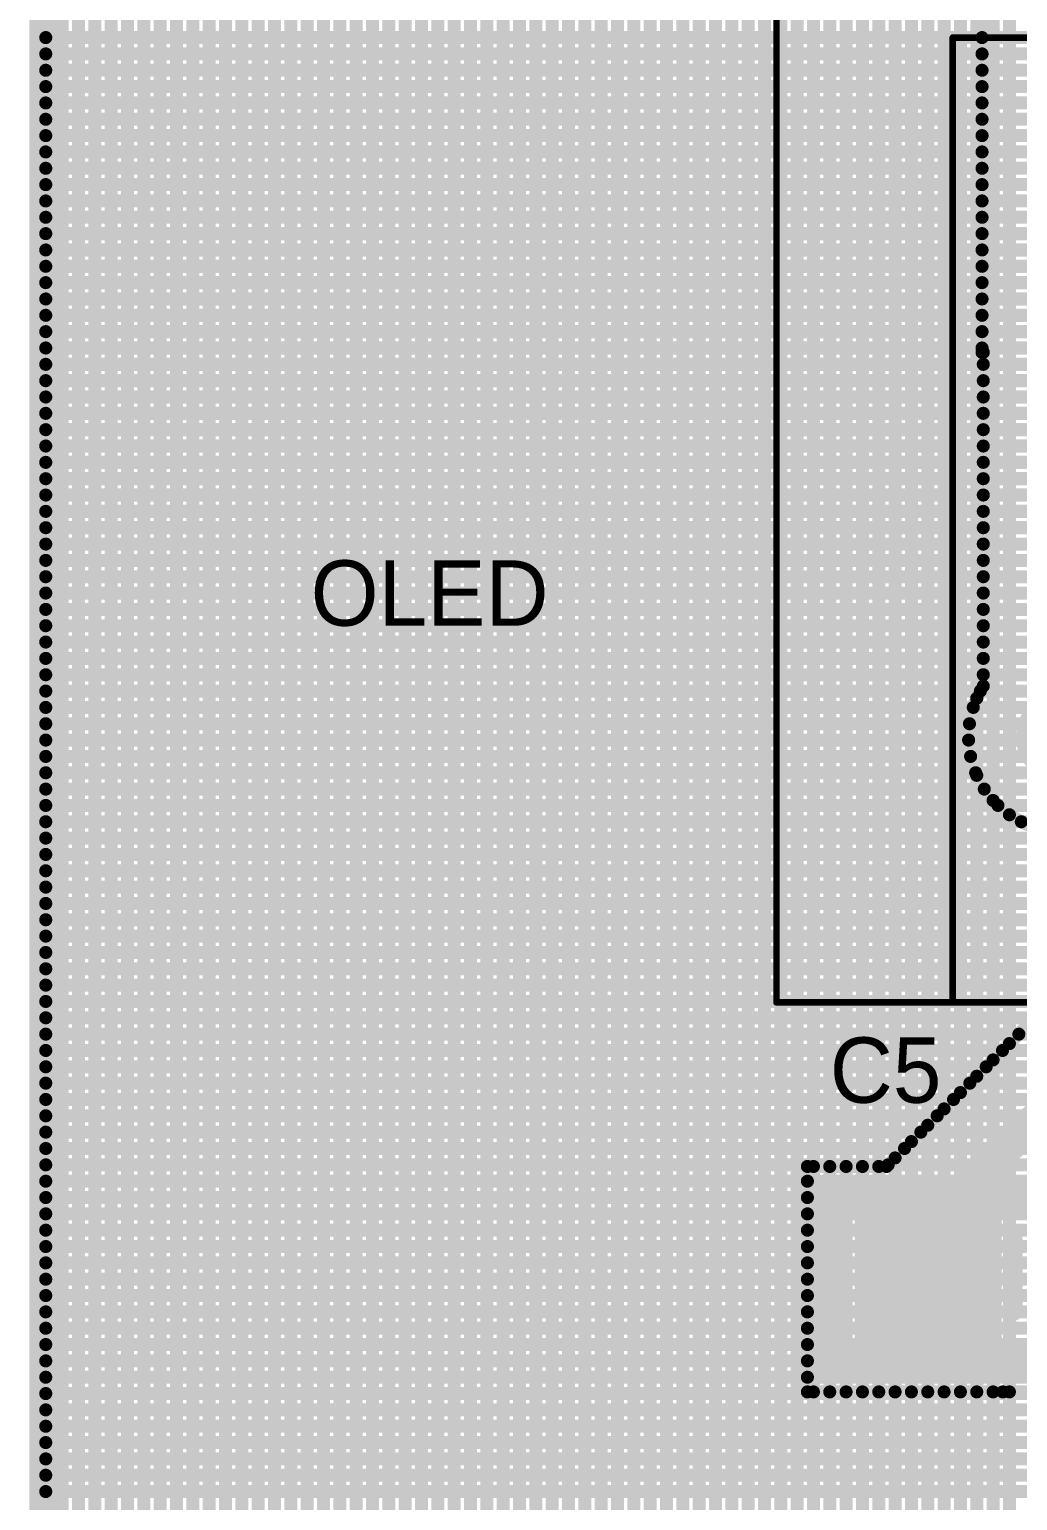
# Model space of a CAD drawing. Header units: millimetres. Extents: x 1.42 to 3.4, y 1.21 to 3.22.
# Drawn here: x 1.415 to 1.7175, y 2.3422 to 2.7925 of the extents above; entities that cross this region are included whole.
import ezdxf

# ---------------------------------------------------------------- set-up
doc = ezdxf.new("R2010")
doc.units = ezdxf.units.MM
doc.header["$MEASUREMENT"] = 0
for name, color, linetype in [('BottomLayer', 5, 'Continuous'), ('BottomSolder', 6, 'Continuous'), ('TopLayer', 1, 'Continuous'), ('TopOverlay', 2, 'Continuous'), ('TopPaste', 8, 'Continuous'), ('TopSolder', 216, 'Continuous')]:
    doc.layers.add(name, color=color, linetype=linetype)

# ---------------------------------------------------------------- blocks, each defined once
blk = doc.blocks.new('12864_12')
at = {"layer": 'TopOverlay', "const_width": 0.002}
for points in [[(-0.4874, -0.25528), (-0.4874, 0.41008)], [(-0.43346, -0.25528), (-0.43346, 0.04)], [(-0.43346, 0.04), (-0.4, 0.04)], [(-0.4874, -0.25528), (0.48661, -0.25528)]]:
    blk.add_lwpolyline(points, dxfattribs=at)
at = {"layer": 'TopOverlay', "const_width": 0.001}
for points in [[(-0.43396, 0.04, 1), (-0.43296, 0.04, 1)], [(-0.43396, 0.04, 1), (-0.43296, 0.04, 1)], [(-0.4879, -0.25528, 1), (-0.4869, -0.25528, 1)], [(-0.4879, -0.25528, 1), (-0.4869, -0.25528, 1)], [(-0.43396, -0.25528, 1), (-0.43296, -0.25528, 1)]]:
    blk.add_lwpolyline(points, format="xyb", close=True, dxfattribs=at)
blk = doc.blocks.new('C0603_16')
at = {"layer": 'TopLayer'}
for points in [[(-0.00992, -0.0175), (-0.00992, 0.0175), (-0.04992, -0.0175), (-0.04992, 0.0175)], [(0.04992, -0.0175), (0.04992, 0.0175), (0.00992, -0.0175), (0.00992, 0.0175)]]:
    blk.add_solid(points, dxfattribs=at)
at = {"layer": 'TopOverlay'}
for points, const_width in [([(0.06, 0.02559), (-0.06, 0.02559)], 0.00787), ([(-0.06, 0.02559), (-0.06, -0.02559)], 0.00787), ([(0.06, 0.02559), (0.06, -0.02559)], 0.00787), ([(-0.00394, 0.00984), (-0.00394, -0.01181)], 0.00591), ([(0.00394, 0.00984), (0.00394, -0.01181)], 0.00591), ([(0.06, -0.02559), (-0.06, -0.02559)], 0.00787)]:
    blk.add_lwpolyline(points, dxfattribs=dict(at, const_width=const_width))
for points, const_width in [([(-0.06197, 0.02559, 1), (-0.05803, 0.02559, 1)], 0.00394), ([(-0.06197, 0.02559, 1), (-0.05803, 0.02559, 1)], 0.00394), ([(0.05803, 0.02559, 1), (0.06197, 0.02559, 1)], 0.00394), ([(0.05803, 0.02559, 1), (0.06197, 0.02559, 1)], 0.00394), ([(-0.00541, 0.00984, 1), (-0.00246, 0.00984, 1)], 0.00295), ([(0.00246, 0.00984, 1), (0.00541, 0.00984, 1)], 0.00295), ([(-0.00541, -0.01181, 1), (-0.00246, -0.01181, 1)], 0.00295), ([(0.00246, -0.01181, 1), (0.00541, -0.01181, 1)], 0.00295), ([(-0.06197, -0.02559, 1), (-0.05803, -0.02559, 1)], 0.00394), ([(-0.06197, -0.02559, 1), (-0.05803, -0.02559, 1)], 0.00394), ([(0.05803, -0.02559, 1), (0.06197, -0.02559, 1)], 0.00394), ([(0.05803, -0.02559, 1), (0.06197, -0.02559, 1)], 0.00394)]:
    blk.add_lwpolyline(points, format="xyb", close=True, dxfattribs=dict(at, const_width=const_width))
at = {"layer": 'TopPaste'}
for points in [[(-0.00992, -0.0175), (-0.00992, 0.0175), (-0.04992, -0.0175), (-0.04992, 0.0175)], [(0.04992, -0.0175), (0.04992, 0.0175), (0.00992, -0.0175), (0.00992, 0.0175)]]:
    blk.add_solid(points, dxfattribs=at)
at = {"layer": 'TopSolder'}
for points in [[(-0.00742, -0.02), (-0.00742, 0.02), (-0.05242, -0.02), (-0.05242, 0.02)], [(0.05242, -0.02), (0.05242, 0.02), (0.00742, -0.02), (0.00742, 0.02)]]:
    blk.add_solid(points, dxfattribs=at)

msp = doc.modelspace()

# ---------------------------------------------------------------- linework, layer by layer
at = {"layer": 'BottomLayer', "const_width": 0.004}
for points in [[(1.42, 1.24039), (1.42, 3.21)], [(1.42, 1.24039), (1.42, 3.21)], [(1.425, 1.24039), (1.425, 3.21)], [(1.43, 1.24039), (1.43, 3.21)], [(1.435, 1.24039), (1.435, 3.21)], [(1.44, 1.24039), (1.44, 3.21)], [(1.445, 1.24039), (1.445, 3.21)], [(1.45, 1.24039), (1.45, 3.21)], [(1.455, 1.24039), (1.455, 3.21)], [(1.46, 1.24039), (1.46, 3.21)], [(1.465, 1.24039), (1.465, 3.21)], [(1.47, 1.24039), (1.47, 3.21)], [(1.475, 1.24039), (1.475, 3.21)], [(1.48, 1.24039), (1.48, 3.21)], [(1.485, 1.24039), (1.485, 3.21)], [(1.49, 1.24039), (1.49, 3.21)], [(1.495, 1.24039), (1.495, 3.21)], [(1.5, 1.24039), (1.5, 3.21)], [(1.505, 1.24039), (1.505, 3.21)], [(1.51, 1.24039), (1.51, 3.21)], [(1.515, 1.24039), (1.515, 3.21)], [(1.52, 1.24039), (1.52, 3.21)], [(1.525, 1.24039), (1.525, 3.21)], [(1.53, 1.24039), (1.53, 3.21)], [(1.535, 1.24039), (1.535, 3.21)], [(1.54, 1.24039), (1.54, 3.21)], [(1.545, 1.24039), (1.545, 3.21)], [(1.55, 1.24039), (1.55, 3.21)], [(1.555, 1.24039), (1.555, 3.21)], [(1.56, 1.24039), (1.56, 3.21)], [(1.565, 1.24039), (1.565, 3.21)], [(1.57, 1.24039), (1.57, 3.21)], [(1.575, 1.24039), (1.575, 3.21)], [(1.58, 1.24039), (1.58, 3.21)], [(1.585, 1.24039), (1.585, 3.21)], [(1.59, 1.24039), (1.59, 3.21)], [(1.595, 1.24039), (1.595, 3.21)], [(1.6, 1.24039), (1.6, 3.21)], [(1.605, 1.24039), (1.605, 3.21)], [(1.61, 1.24039), (1.61, 3.21)], [(1.615, 1.24039), (1.615, 3.21)], [(1.62, 1.24039), (1.62, 3.21)], [(1.625, 1.24039), (1.625, 3.21)], [(1.63, 1.24039), (1.63, 3.21)], [(1.635, 1.24039), (1.635, 3.21)], [(1.64, 1.24039), (1.64, 3.21)], [(1.645, 1.24039), (1.645, 3.21)], [(1.65, 1.24039), (1.65, 3.21)], [(1.655, 1.24039), (1.655, 3.21)], [(1.66, 1.24039), (1.66, 3.21)], [(1.665, 1.24039), (1.665, 3.21)], [(1.67, 1.24039), (1.67, 3.21)], [(1.675, 1.24039), (1.675, 3.21)], [(1.68, 1.24039), (1.68, 3.21)], [(1.685, 1.24039), (1.685, 3.21)], [(1.69, 1.24039), (1.69, 3.21)], [(1.695, 1.24039), (1.695, 3.21)], [(1.7, 1.24039), (1.7, 3.21)], [(1.705, 1.24039), (1.705, 3.21)], [(1.71, 1.24039), (1.71, 3.21)], [(1.715, 1.24039), (1.715, 3.21)], [(1.42, 2.79), (3.384, 2.79)], [(1.42, 2.785), (3.384, 2.785)], [(1.42, 2.78), (3.384, 2.78)], [(1.42, 2.775), (3.384, 2.775)], [(1.42, 2.77), (3.384, 2.77)], [(1.42, 2.765), (3.384, 2.765)], [(1.42, 2.76), (3.384, 2.76)], [(1.42, 2.755), (3.384, 2.755)], [(1.42, 2.75), (3.384, 2.75)], [(1.42, 2.745), (3.384, 2.745)], [(1.42, 2.74), (3.384, 2.74)], [(1.42, 2.735), (3.384, 2.735)], [(1.42, 2.73), (3.384, 2.73)], [(1.42, 2.725), (3.384, 2.725)], [(1.42, 2.72), (3.384, 2.72)], [(1.42, 2.715), (3.384, 2.715)], [(1.42, 2.71), (3.384, 2.71)], [(1.42, 2.705), (3.384, 2.705)], [(1.42, 2.7), (3.384, 2.7)], [(1.42, 2.695), (3.384, 2.695)], [(1.42, 2.69), (3.384, 2.69)], [(1.42, 2.685), (3.384, 2.685)], [(1.42, 2.68), (3.384, 2.68)], [(1.42, 2.675), (3.384, 2.675)], [(1.42, 2.67), (3.384, 2.67)], [(1.42, 2.665), (2.1038, 2.665)], [(1.42, 2.66), (2.0975, 2.66)], [(1.42, 2.655), (2.09368, 2.655)], [(1.42, 2.65), (2.09128, 2.65)], [(1.42, 2.645), (2.08993, 2.645)], [(1.42, 2.64), (2.0895, 2.64)], [(1.42, 2.635), (2.08993, 2.635)], [(1.42, 2.63), (2.09128, 2.63)], [(1.42, 2.625), (2.09368, 2.625)], [(1.42, 2.62), (2.0975, 2.62)], [(1.42, 2.615), (2.1038, 2.615)], [(1.42, 2.61), (2.86939, 2.61)], [(1.42, 2.605), (2.87439, 2.605)], [(1.42, 2.6), (2.87939, 2.6)], [(1.42, 2.595), (2.88439, 2.595)], [(1.42, 2.59), (2.88939, 2.59)], [(1.42, 2.585), (2.89439, 2.585)], [(1.42, 2.58), (2.89939, 2.58)], [(1.42, 2.575), (2.90439, 2.575)], [(1.42, 2.57), (2.90939, 2.57)], [(1.42, 2.565), (2.91439, 2.565)], [(1.42, 2.56), (2.91939, 2.56)], [(1.42, 2.555), (2.21069, 2.555)], [(1.42, 2.55), (1.88592, 2.55)], [(1.42, 2.545), (1.87761, 2.545)], [(1.42, 2.54), (1.87301, 2.54)], [(1.42, 2.535), (1.8701, 2.535)], [(1.42, 2.53), (1.86836, 2.53)], [(1.42, 2.525), (1.86757, 2.525)], [(1.42, 2.52), (1.86766, 2.52)], [(1.42, 2.515), (1.86863, 2.515)], [(1.42, 2.51), (1.87058, 2.51)], [(1.42, 2.505), (1.872, 2.505)], [(1.42, 2.5), (1.87213, 2.5)], [(1.42, 2.495), (1.87318, 2.495)], [(1.42, 2.49), (1.87543, 2.49)], [(1.42, 2.485), (1.87935, 2.485)], [(1.42, 2.48), (1.88435, 2.48)], [(1.42, 2.475), (1.88935, 2.475)], [(1.42, 2.47), (1.89435, 2.47)], [(1.42, 2.465), (1.89935, 2.465)], [(1.42, 2.46), (1.90435, 2.46)], [(1.42, 2.455), (1.90935, 2.455)], [(1.42, 2.45), (1.91435, 2.45)], [(1.42, 2.445), (1.91935, 2.445)], [(1.42, 2.44), (1.92435, 2.44)], [(1.42, 2.435), (1.92935, 2.435)], [(1.42, 2.43), (1.93435, 2.43)], [(1.42, 2.425), (1.93935, 2.425)], [(1.42, 2.42), (1.94435, 2.42)], [(1.42, 2.415), (1.94935, 2.415)], [(1.42, 2.41), (1.95435, 2.41)], [(1.42, 2.405), (1.95935, 2.405)], [(1.42, 2.4), (1.96435, 2.4)], [(1.42, 2.395), (1.96935, 2.395)], [(1.42, 2.39), (1.97435, 2.39)], [(1.42, 2.385), (1.97935, 2.385)], [(1.42, 2.38), (1.98435, 2.38)], [(1.42, 2.375), (1.98935, 2.375)], [(1.42, 2.37), (1.99435, 2.37)], [(1.42, 2.365), (1.99935, 2.365)], [(1.42, 2.36), (2.00435, 2.36)], [(1.42, 2.355), (2.00935, 2.355)], [(1.42, 2.35), (2.01435, 2.35)], [(1.42, 2.345), (2.01935, 2.345)]]:
    msp.add_lwpolyline(points, dxfattribs=at)
at = {"layer": 'BottomLayer', "const_width": 0.002}
for points in [[(1.419, 2.79, 1), (1.421, 2.79, 1)], [(1.419, 2.785, 1), (1.421, 2.785, 1)], [(1.419, 2.78, 1), (1.421, 2.78, 1)], [(1.419, 2.775, 1), (1.421, 2.775, 1)], [(1.419, 2.77, 1), (1.421, 2.77, 1)], [(1.419, 2.765, 1), (1.421, 2.765, 1)], [(1.419, 2.76, 1), (1.421, 2.76, 1)], [(1.419, 2.755, 1), (1.421, 2.755, 1)], [(1.419, 2.75, 1), (1.421, 2.75, 1)], [(1.419, 2.745, 1), (1.421, 2.745, 1)], [(1.419, 2.74, 1), (1.421, 2.74, 1)], [(1.419, 2.735, 1), (1.421, 2.735, 1)], [(1.419, 2.73, 1), (1.421, 2.73, 1)], [(1.419, 2.725, 1), (1.421, 2.725, 1)], [(1.419, 2.72, 1), (1.421, 2.72, 1)], [(1.419, 2.715, 1), (1.421, 2.715, 1)], [(1.419, 2.71, 1), (1.421, 2.71, 1)], [(1.419, 2.705, 1), (1.421, 2.705, 1)], [(1.419, 2.7, 1), (1.421, 2.7, 1)], [(1.419, 2.695, 1), (1.421, 2.695, 1)], [(1.419, 2.69, 1), (1.421, 2.69, 1)], [(1.419, 2.685, 1), (1.421, 2.685, 1)], [(1.419, 2.68, 1), (1.421, 2.68, 1)], [(1.419, 2.675, 1), (1.421, 2.675, 1)], [(1.419, 2.67, 1), (1.421, 2.67, 1)], [(1.419, 2.665, 1), (1.421, 2.665, 1)], [(1.419, 2.66, 1), (1.421, 2.66, 1)], [(1.419, 2.655, 1), (1.421, 2.655, 1)], [(1.419, 2.65, 1), (1.421, 2.65, 1)], [(1.419, 2.645, 1), (1.421, 2.645, 1)], [(1.419, 2.64, 1), (1.421, 2.64, 1)], [(1.419, 2.635, 1), (1.421, 2.635, 1)], [(1.419, 2.63, 1), (1.421, 2.63, 1)], [(1.419, 2.625, 1), (1.421, 2.625, 1)], [(1.419, 2.62, 1), (1.421, 2.62, 1)], [(1.419, 2.615, 1), (1.421, 2.615, 1)], [(1.419, 2.61, 1), (1.421, 2.61, 1)], [(1.419, 2.605, 1), (1.421, 2.605, 1)], [(1.419, 2.6, 1), (1.421, 2.6, 1)], [(1.419, 2.595, 1), (1.421, 2.595, 1)], [(1.419, 2.59, 1), (1.421, 2.59, 1)], [(1.419, 2.585, 1), (1.421, 2.585, 1)], [(1.419, 2.58, 1), (1.421, 2.58, 1)], [(1.419, 2.575, 1), (1.421, 2.575, 1)], [(1.419, 2.57, 1), (1.421, 2.57, 1)], [(1.419, 2.565, 1), (1.421, 2.565, 1)], [(1.419, 2.56, 1), (1.421, 2.56, 1)], [(1.419, 2.555, 1), (1.421, 2.555, 1)], [(1.419, 2.55, 1), (1.421, 2.55, 1)], [(1.419, 2.545, 1), (1.421, 2.545, 1)], [(1.419, 2.54, 1), (1.421, 2.54, 1)], [(1.419, 2.535, 1), (1.421, 2.535, 1)], [(1.419, 2.53, 1), (1.421, 2.53, 1)], [(1.419, 2.525, 1), (1.421, 2.525, 1)], [(1.419, 2.52, 1), (1.421, 2.52, 1)], [(1.419, 2.515, 1), (1.421, 2.515, 1)], [(1.419, 2.51, 1), (1.421, 2.51, 1)], [(1.419, 2.505, 1), (1.421, 2.505, 1)], [(1.419, 2.5, 1), (1.421, 2.5, 1)], [(1.419, 2.495, 1), (1.421, 2.495, 1)], [(1.419, 2.49, 1), (1.421, 2.49, 1)], [(1.419, 2.485, 1), (1.421, 2.485, 1)], [(1.419, 2.48, 1), (1.421, 2.48, 1)], [(1.419, 2.475, 1), (1.421, 2.475, 1)], [(1.419, 2.47, 1), (1.421, 2.47, 1)], [(1.419, 2.465, 1), (1.421, 2.465, 1)], [(1.419, 2.46, 1), (1.421, 2.46, 1)], [(1.419, 2.455, 1), (1.421, 2.455, 1)], [(1.419, 2.45, 1), (1.421, 2.45, 1)], [(1.419, 2.445, 1), (1.421, 2.445, 1)], [(1.419, 2.44, 1), (1.421, 2.44, 1)], [(1.419, 2.435, 1), (1.421, 2.435, 1)], [(1.419, 2.43, 1), (1.421, 2.43, 1)], [(1.419, 2.425, 1), (1.421, 2.425, 1)], [(1.419, 2.42, 1), (1.421, 2.42, 1)], [(1.419, 2.415, 1), (1.421, 2.415, 1)], [(1.419, 2.41, 1), (1.421, 2.41, 1)], [(1.419, 2.405, 1), (1.421, 2.405, 1)], [(1.419, 2.4, 1), (1.421, 2.4, 1)], [(1.419, 2.395, 1), (1.421, 2.395, 1)], [(1.419, 2.39, 1), (1.421, 2.39, 1)], [(1.419, 2.385, 1), (1.421, 2.385, 1)], [(1.419, 2.38, 1), (1.421, 2.38, 1)], [(1.419, 2.375, 1), (1.421, 2.375, 1)], [(1.419, 2.37, 1), (1.421, 2.37, 1)], [(1.419, 2.365, 1), (1.421, 2.365, 1)], [(1.419, 2.36, 1), (1.421, 2.36, 1)], [(1.419, 2.355, 1), (1.421, 2.355, 1)], [(1.419, 2.35, 1), (1.421, 2.35, 1)], [(1.419, 2.345, 1), (1.421, 2.345, 1)]]:
    msp.add_lwpolyline(points, format="xyb", close=True, dxfattribs=at)
at = {"layer": 'BottomSolder', "const_width": 0.01}
msp.add_lwpolyline([(1.42, 1.24039), (1.42, 3.2089)], dxfattribs=at)
at = {"layer": 'BottomSolder', "const_width": 0.0145}
msp.add_lwpolyline([(1.72425, 2.576, 1), (1.73875, 2.576, 1)], format="xyb", close=True, dxfattribs=at)
at = {"layer": 'TopLayer'}
for points, const_width in [([(1.42, 1.84375), (1.42, 3.2089)], 0.004), ([(1.42, 1.84375), (1.42, 3.2089)], 0.004), ([(1.425, 1.84875), (1.425, 3.2089)], 0.004), ([(1.43, 1.85375), (1.43, 3.2089)], 0.004), ([(1.435, 1.85875), (1.435, 3.2089)], 0.004), ([(1.44, 1.86375), (1.44, 3.2089)], 0.004), ([(1.445, 1.86875), (1.445, 3.2089)], 0.004), ([(1.45, 1.87375), (1.45, 3.2089)], 0.004), ([(1.455, 1.87875), (1.455, 3.2089)], 0.004), ([(1.46, 1.88375), (1.46, 3.2089)], 0.004), ([(1.465, 1.88875), (1.465, 3.2089)], 0.004), ([(1.47, 1.89375), (1.47, 3.2089)], 0.004), ([(1.475, 1.89875), (1.475, 3.2089)], 0.004), ([(1.48, 1.90375), (1.48, 3.2089)], 0.004), ([(1.485, 1.90875), (1.485, 3.2089)], 0.004), ([(1.49, 1.91375), (1.49, 3.2089)], 0.004), ([(1.495, 1.91875), (1.495, 3.2089)], 0.004), ([(1.5, 1.91774), (1.5, 3.2089)], 0.004), ([(1.505, 1.91274), (1.505, 3.2089)], 0.004), ([(1.51, 1.90774), (1.51, 3.2089)], 0.004), ([(1.515, 2.16456), (1.515, 3.2089)], 0.004), ([(1.52, 2.1731), (1.52, 3.2089)], 0.004), ([(1.525, 2.17811), (1.525, 3.2089)], 0.004), ([(1.53, 2.18311), (1.53, 3.2089)], 0.004), ([(1.535, 2.18811), (1.535, 3.2089)], 0.004), ([(1.54, 2.19311), (1.54, 3.2089)], 0.004), ([(1.545, 2.19811), (1.545, 3.2089)], 0.004), ([(1.55, 2.20311), (1.55, 3.2089)], 0.004), ([(1.555, 2.20811), (1.555, 3.2089)], 0.004), ([(1.56, 2.21311), (1.56, 3.2089)], 0.004), ([(1.565, 2.21811), (1.565, 3.2089)], 0.004), ([(1.57, 2.22311), (1.57, 3.2089)], 0.004), ([(1.575, 2.22811), (1.575, 3.2089)], 0.004), ([(1.58, 2.23311), (1.58, 3.2089)], 0.004), ([(1.585, 2.23811), (1.585, 3.2089)], 0.004), ([(1.59, 2.24311), (1.59, 3.2089)], 0.004), ([(1.595, 2.24726), (1.595, 3.2089)], 0.004), ([(1.6, 2.24952), (1.6, 3.2089)], 0.004), ([(1.605, 2.25045), (1.605, 3.2089)], 0.004), ([(1.61, 2.2505), (1.61, 3.2089)], 0.004), ([(1.615, 2.2505), (1.615, 3.2089)], 0.004), ([(1.62, 2.2505), (1.62, 3.2089)], 0.004), ([(1.625, 2.2505), (1.625, 3.2089)], 0.004), ([(1.63, 2.2505), (1.63, 3.2089)], 0.004), ([(1.635, 2.2505), (1.635, 3.2089)], 0.004), ([(1.64, 2.2505), (1.64, 3.2089)], 0.004), ([(1.645, 2.2505), (1.645, 3.2089)], 0.004), ([(1.65, 2.2505), (1.65, 3.2089)], 0.004), ([(1.655, 2.4445), (1.655, 3.2089)], 0.004), ([(1.66, 2.4445), (1.66, 3.2089)], 0.004), ([(1.665, 2.4445), (1.665, 3.2089)], 0.004), ([(1.67, 2.4445), (1.67, 3.2089)], 0.004), ([(1.675, 2.4445), (1.675, 3.2089)], 0.004), ([(1.68, 2.44711), (1.68, 3.2089)], 0.004), ([(1.685, 2.45211), (1.685, 3.2089)], 0.004), ([(1.69, 2.45711), (1.69, 3.2089)], 0.004), ([(1.695, 2.46211), (1.695, 3.2089)], 0.004), ([(1.7, 2.46711), (1.7, 3.2089)], 0.004), ([(1.705, 2.58779), (1.705, 3.2089)], 0.004), ([(1.70662, 2.69363), (1.70662, 2.80637)], 0.004), ([(1.42, 2.79), (1.70662, 2.79)], 0.004), ([(1.42, 2.785), (1.70662, 2.785)], 0.004), ([(1.42, 2.78), (1.70662, 2.78)], 0.004), ([(1.42, 2.775), (1.70662, 2.775)], 0.004), ([(1.42, 2.77), (1.70662, 2.77)], 0.004), ([(1.42, 2.765), (1.70662, 2.765)], 0.004), ([(1.42, 2.76), (1.70662, 2.76)], 0.004), ([(1.42, 2.755), (1.70662, 2.755)], 0.004), ([(1.42, 2.75), (1.70662, 2.75)], 0.004), ([(1.42, 2.745), (1.70662, 2.745)], 0.004), ([(1.42, 2.74), (1.70662, 2.74)], 0.004), ([(1.42, 2.735), (1.70662, 2.735)], 0.004), ([(1.42, 2.73), (1.70662, 2.73)], 0.004), ([(1.42, 2.725), (1.70662, 2.725)], 0.004), ([(1.42, 2.72), (1.70662, 2.72)], 0.004), ([(1.42, 2.715), (1.70662, 2.715)], 0.004), ([(1.42, 2.71), (1.70662, 2.71)], 0.004), ([(1.42, 2.705), (1.70662, 2.705)], 0.004), ([(1.42, 2.7), (1.70662, 2.7)], 0.004), ([(1.42, 2.695), (1.70662, 2.695)], 0.004), ([(1.707, 2.59151), (1.707, 2.69363)], 0.004), ([(1.42, 2.69), (1.707, 2.69)], 0.004), ([(1.42, 2.685), (1.707, 2.685)], 0.004), ([(1.42, 2.68), (1.707, 2.68)], 0.004), ([(1.42, 2.675), (1.707, 2.675)], 0.004), ([(1.42, 2.67), (1.707, 2.67)], 0.004), ([(1.42, 2.665), (1.707, 2.665)], 0.004), ([(1.42, 2.66), (1.707, 2.66)], 0.004), ([(1.42, 2.655), (1.707, 2.655)], 0.004), ([(1.42, 2.65), (1.707, 2.65)], 0.004), ([(1.42, 2.645), (1.707, 2.645)], 0.004), ([(1.42, 2.64), (1.707, 2.64)], 0.004), ([(1.42, 2.635), (1.707, 2.635)], 0.004), ([(1.42, 2.63), (1.707, 2.63)], 0.004), ([(1.42, 2.625), (1.707, 2.625)], 0.004), ([(1.42, 2.62), (1.707, 2.62)], 0.004), ([(1.42, 2.615), (1.707, 2.615)], 0.004), ([(1.42, 2.61), (1.707, 2.61)], 0.004), ([(1.42, 2.605), (1.707, 2.605)], 0.004), ([(1.42, 2.6), (1.707, 2.6)], 0.004), ([(1.42, 2.595), (1.707, 2.595)], 0.004), ([(1.42, 2.59), (1.7061, 2.59)], 0.004), ([(1.42, 2.585), (1.70393, 2.585)], 0.004), ([(1.42, 2.58), (1.70277, 2.58)], 0.004), ([(1.42, 2.575), (1.70251, 2.575)], 0.004), ([(1.42, 2.57), (1.70312, 2.57)], 0.004), ([(1.42, 2.565), (1.70466, 2.565)], 0.004), ([(1.42, 2.56), (1.70731, 2.56)], 0.004), ([(1.705, 2.47211), (1.705, 2.56421)], 0.004), ([(1.71, 2.47711), (1.71, 2.55653)], 0.004), ([(1.42, 2.555), (1.71149, 2.555)], 0.004), ([(1.715, 2.48211), (1.715, 2.55214)], 0.004), ([(1.42, 2.55), (1.71864, 2.55)], 0.004), ([(1.42, 2.545), (1.73705, 2.545)], 0.004), ([(1.42, 2.54), (1.73705, 2.54)], 0.004), ([(1.42, 2.535), (1.73705, 2.535)], 0.004), ([(1.42, 2.53), (1.73705, 2.53)], 0.004), ([(1.42, 2.525), (1.73705, 2.525)], 0.004), ([(1.42, 2.52), (1.73705, 2.52)], 0.004), ([(1.42, 2.515), (1.73705, 2.515)], 0.004), ([(1.42, 2.51), (1.73705, 2.51)], 0.004), ([(1.42, 2.505), (1.73705, 2.505)], 0.004), ([(1.67739, 2.4445), (1.73705, 2.50417)], 0.004), ([(1.42, 2.5), (1.73289, 2.5)], 0.004), ([(1.69016, 2.42616), (1.75905, 2.49505)], 0.01), ([(1.42, 2.495), (1.72789, 2.495)], 0.004), ([(1.42, 2.49), (1.72289, 2.49)], 0.004), ([(1.42, 2.485), (1.71789, 2.485)], 0.004), ([(1.42, 2.48), (1.71289, 2.48)], 0.004), ([(1.42, 2.475), (1.70789, 2.475)], 0.004), ([(1.42, 2.47), (1.70289, 2.47)], 0.004), ([(1.42, 2.465), (1.69789, 2.465)], 0.004), ([(1.42, 2.46), (1.69289, 2.46)], 0.004), ([(1.42, 2.455), (1.68789, 2.455)], 0.004), ([(1.42, 2.45), (1.68289, 2.45)], 0.004), ([(1.42, 2.445), (1.67789, 2.445)], 0.004), ([(1.65316, 2.4445), (1.67739, 2.4445)], 0.004), ([(1.65316, 2.3755), (1.65316, 2.4445)], 0.004), ([(1.42, 2.44), (1.65316, 2.44)], 0.004), ([(1.42, 2.435), (1.65316, 2.435)], 0.004), ([(1.42, 2.43), (1.65316, 2.43)], 0.004), ([(1.42, 2.425), (1.65316, 2.425)], 0.004), ([(1.69016, 2.41), (1.69016, 2.42616)], 0.01), ([(1.42, 2.42), (1.65316, 2.42)], 0.004), ([(1.42, 2.415), (1.65316, 2.415)], 0.004), ([(1.42, 2.41), (1.65316, 2.41)], 0.004), ([(1.42, 2.405), (1.65316, 2.405)], 0.004), ([(1.42, 2.4), (1.65316, 2.4)], 0.004), ([(1.42, 2.395), (1.65316, 2.395)], 0.004), ([(1.42, 2.39), (1.65316, 2.39)], 0.004), ([(1.42, 2.385), (1.65316, 2.385)], 0.004), ([(1.42, 2.38), (1.65316, 2.38)], 0.004), ([(1.65316, 2.3755), (1.713, 2.3755)], 0.004), ([(1.655, 2.2505), (1.655, 2.3755)], 0.004), ([(1.66, 2.2505), (1.66, 2.3755)], 0.004), ([(1.665, 2.2505), (1.665, 2.3755)], 0.004), ([(1.67, 2.2505), (1.67, 2.3755)], 0.004), ([(1.675, 2.2505), (1.675, 2.3755)], 0.004), ([(1.68, 2.2505), (1.68, 2.3755)], 0.004), ([(1.685, 2.2505), (1.685, 2.3755)], 0.004), ([(1.69, 2.2505), (1.69, 2.3755)], 0.004), ([(1.695, 2.2505), (1.695, 2.3755)], 0.004), ([(1.7, 2.2505), (1.7, 2.3755)], 0.004), ([(1.705, 2.25049), (1.705, 2.3755)], 0.004), ([(1.71, 2.2498), (1.71, 2.3755)], 0.004), ([(1.713, 2.3755), (1.72716, 2.3755)], 0.004), ([(1.713, 2.3755), (1.72716, 2.3755)], 0.004), ([(1.715, 2.24783), (1.715, 2.3755)], 0.004), ([(1.42, 2.375), (1.84207, 2.375)], 0.004), ([(1.42, 2.37), (1.83294, 2.37)], 0.004), ([(1.42, 2.365), (1.82785, 2.365)], 0.004), ([(1.42, 2.36), (1.82285, 2.36)], 0.004), ([(1.42, 2.355), (1.81785, 2.355)], 0.004), ([(1.42, 2.35), (1.81285, 2.35)], 0.004), ([(1.42, 2.345), (1.80785, 2.345)], 0.004)]:
    msp.add_lwpolyline(points, dxfattribs=dict(at, const_width=const_width))
for points, const_width in [([(1.419, 2.79, 1), (1.421, 2.79, 1)], 0.002), ([(1.70562, 2.79, 1), (1.70762, 2.79, 1)], 0.002), ([(1.419, 2.785, 1), (1.421, 2.785, 1)], 0.002), ([(1.70562, 2.785, 1), (1.70762, 2.785, 1)], 0.002), ([(1.419, 2.78, 1), (1.421, 2.78, 1)], 0.002), ([(1.70562, 2.78, 1), (1.70762, 2.78, 1)], 0.002), ([(1.419, 2.775, 1), (1.421, 2.775, 1)], 0.002), ([(1.70562, 2.775, 1), (1.70762, 2.775, 1)], 0.002), ([(1.419, 2.77, 1), (1.421, 2.77, 1)], 0.002), ([(1.70562, 2.77, 1), (1.70762, 2.77, 1)], 0.002), ([(1.419, 2.765, 1), (1.421, 2.765, 1)], 0.002), ([(1.70562, 2.765, 1), (1.70762, 2.765, 1)], 0.002), ([(1.419, 2.76, 1), (1.421, 2.76, 1)], 0.002), ([(1.70562, 2.76, 1), (1.70762, 2.76, 1)], 0.002), ([(1.419, 2.755, 1), (1.421, 2.755, 1)], 0.002), ([(1.70562, 2.755, 1), (1.70762, 2.755, 1)], 0.002), ([(1.419, 2.75, 1), (1.421, 2.75, 1)], 0.002), ([(1.70562, 2.75, 1), (1.70762, 2.75, 1)], 0.002), ([(1.419, 2.745, 1), (1.421, 2.745, 1)], 0.002), ([(1.70562, 2.745, 1), (1.70762, 2.745, 1)], 0.002), ([(1.419, 2.74, 1), (1.421, 2.74, 1)], 0.002), ([(1.70562, 2.74, 1), (1.70762, 2.74, 1)], 0.002), ([(1.419, 2.735, 1), (1.421, 2.735, 1)], 0.002), ([(1.70562, 2.735, 1), (1.70762, 2.735, 1)], 0.002), ([(1.419, 2.73, 1), (1.421, 2.73, 1)], 0.002), ([(1.70562, 2.73, 1), (1.70762, 2.73, 1)], 0.002), ([(1.419, 2.725, 1), (1.421, 2.725, 1)], 0.002), ([(1.70562, 2.725, 1), (1.70762, 2.725, 1)], 0.002), ([(1.419, 2.72, 1), (1.421, 2.72, 1)], 0.002), ([(1.70562, 2.72, 1), (1.70762, 2.72, 1)], 0.002), ([(1.419, 2.715, 1), (1.421, 2.715, 1)], 0.002), ([(1.70562, 2.715, 1), (1.70762, 2.715, 1)], 0.002), ([(1.419, 2.71, 1), (1.421, 2.71, 1)], 0.002), ([(1.70562, 2.71, 1), (1.70762, 2.71, 1)], 0.002), ([(1.419, 2.705, 1), (1.421, 2.705, 1)], 0.002), ([(1.70562, 2.705, 1), (1.70762, 2.705, 1)], 0.002), ([(1.419, 2.7, 1), (1.421, 2.7, 1)], 0.002), ([(1.70562, 2.7, 1), (1.70762, 2.7, 1)], 0.002), ([(1.419, 2.695, 1), (1.421, 2.695, 1)], 0.002), ([(1.70562, 2.695, 1), (1.70762, 2.695, 1)], 0.002), ([(1.70562, 2.69363, 1), (1.70762, 2.69363, 1)], 0.002), ([(1.706, 2.69363, 1), (1.708, 2.69363, 1)], 0.002), ([(1.419, 2.69, 1), (1.421, 2.69, 1)], 0.002), ([(1.706, 2.69, 1), (1.708, 2.69, 1)], 0.002), ([(1.419, 2.685, 1), (1.421, 2.685, 1)], 0.002), ([(1.706, 2.685, 1), (1.708, 2.685, 1)], 0.002), ([(1.419, 2.68, 1), (1.421, 2.68, 1)], 0.002), ([(1.706, 2.68, 1), (1.708, 2.68, 1)], 0.002), ([(1.419, 2.675, 1), (1.421, 2.675, 1)], 0.002), ([(1.706, 2.675, 1), (1.708, 2.675, 1)], 0.002), ([(1.419, 2.67, 1), (1.421, 2.67, 1)], 0.002), ([(1.706, 2.67, 1), (1.708, 2.67, 1)], 0.002), ([(1.419, 2.665, 1), (1.421, 2.665, 1)], 0.002), ([(1.706, 2.665, 1), (1.708, 2.665, 1)], 0.002), ([(1.419, 2.66, 1), (1.421, 2.66, 1)], 0.002), ([(1.706, 2.66, 1), (1.708, 2.66, 1)], 0.002), ([(1.419, 2.655, 1), (1.421, 2.655, 1)], 0.002), ([(1.706, 2.655, 1), (1.708, 2.655, 1)], 0.002), ([(1.419, 2.65, 1), (1.421, 2.65, 1)], 0.002), ([(1.706, 2.65, 1), (1.708, 2.65, 1)], 0.002), ([(1.419, 2.645, 1), (1.421, 2.645, 1)], 0.002), ([(1.706, 2.645, 1), (1.708, 2.645, 1)], 0.002), ([(1.419, 2.64, 1), (1.421, 2.64, 1)], 0.002), ([(1.706, 2.64, 1), (1.708, 2.64, 1)], 0.002), ([(1.419, 2.635, 1), (1.421, 2.635, 1)], 0.002), ([(1.706, 2.635, 1), (1.708, 2.635, 1)], 0.002), ([(1.419, 2.63, 1), (1.421, 2.63, 1)], 0.002), ([(1.706, 2.63, 1), (1.708, 2.63, 1)], 0.002), ([(1.419, 2.625, 1), (1.421, 2.625, 1)], 0.002), ([(1.706, 2.625, 1), (1.708, 2.625, 1)], 0.002), ([(1.419, 2.62, 1), (1.421, 2.62, 1)], 0.002), ([(1.706, 2.62, 1), (1.708, 2.62, 1)], 0.002), ([(1.419, 2.615, 1), (1.421, 2.615, 1)], 0.002), ([(1.706, 2.615, 1), (1.708, 2.615, 1)], 0.002), ([(1.419, 2.61, 1), (1.421, 2.61, 1)], 0.002), ([(1.706, 2.61, 1), (1.708, 2.61, 1)], 0.002), ([(1.419, 2.605, 1), (1.421, 2.605, 1)], 0.002), ([(1.706, 2.605, 1), (1.708, 2.605, 1)], 0.002), ([(1.419, 2.6, 1), (1.421, 2.6, 1)], 0.002), ([(1.706, 2.6, 1), (1.708, 2.6, 1)], 0.002), ([(1.419, 2.595, 1), (1.421, 2.595, 1)], 0.002), ([(1.706, 2.595, 1), (1.708, 2.595, 1)], 0.002), ([(1.706, 2.59151, 1), (1.708, 2.59151, 1)], 0.002), ([(1.706, 2.59151, 1), (1.708, 2.59151, 1)], 0.002), ([(1.419, 2.59, 1), (1.421, 2.59, 1)], 0.002), ([(1.704, 2.58779, 1), (1.706, 2.58779, 1)], 0.002), ([(1.7051, 2.59, 1), (1.7071, 2.59, 1)], 0.002), ([(1.419, 2.585, 1), (1.421, 2.585, 1)], 0.002), ([(1.70293, 2.585, 1), (1.70493, 2.585, 1)], 0.002), ([(1.419, 2.58, 1), (1.421, 2.58, 1)], 0.002), ([(1.70177, 2.58, 1), (1.70377, 2.58, 1)], 0.002), ([(1.419, 2.575, 1), (1.421, 2.575, 1)], 0.002), ([(1.70151, 2.575, 1), (1.70351, 2.575, 1)], 0.002), ([(1.419, 2.57, 1), (1.421, 2.57, 1)], 0.002), ([(1.70212, 2.57, 1), (1.70412, 2.57, 1)], 0.002), ([(1.419, 2.565, 1), (1.421, 2.565, 1)], 0.002), ([(1.70366, 2.565, 1), (1.70566, 2.565, 1)], 0.002), ([(1.419, 2.56, 1), (1.421, 2.56, 1)], 0.002), ([(1.704, 2.56421, 1), (1.706, 2.56421, 1)], 0.002), ([(1.70631, 2.56, 1), (1.70831, 2.56, 1)], 0.002), ([(1.709, 2.55653, 1), (1.711, 2.55653, 1)], 0.002), ([(1.419, 2.555, 1), (1.421, 2.555, 1)], 0.002), ([(1.71049, 2.555, 1), (1.71249, 2.555, 1)], 0.002), ([(1.714, 2.55214, 1), (1.716, 2.55214, 1)], 0.002), ([(1.419, 2.55, 1), (1.421, 2.55, 1)], 0.002), ([(1.71764, 2.55, 1), (1.71964, 2.55, 1)], 0.002), ([(1.419, 2.545, 1), (1.421, 2.545, 1)], 0.002), ([(1.419, 2.54, 1), (1.421, 2.54, 1)], 0.002), ([(1.419, 2.535, 1), (1.421, 2.535, 1)], 0.002), ([(1.419, 2.53, 1), (1.421, 2.53, 1)], 0.002), ([(1.419, 2.525, 1), (1.421, 2.525, 1)], 0.002), ([(1.419, 2.52, 1), (1.421, 2.52, 1)], 0.002), ([(1.419, 2.515, 1), (1.421, 2.515, 1)], 0.002), ([(1.419, 2.51, 1), (1.421, 2.51, 1)], 0.002), ([(1.419, 2.505, 1), (1.421, 2.505, 1)], 0.002), ([(1.419, 2.5, 1), (1.421, 2.5, 1)], 0.002), ([(1.419, 2.495, 1), (1.421, 2.495, 1)], 0.002), ([(1.419, 2.49, 1), (1.421, 2.49, 1)], 0.002), ([(1.419, 2.485, 1), (1.421, 2.485, 1)], 0.002), ([(1.71689, 2.485, 1), (1.71889, 2.485, 1)], 0.002), ([(1.419, 2.48, 1), (1.421, 2.48, 1)], 0.002), ([(1.71189, 2.48, 1), (1.71389, 2.48, 1)], 0.002), ([(1.714, 2.48211, 1), (1.716, 2.48211, 1)], 0.002), ([(1.419, 2.475, 1), (1.421, 2.475, 1)], 0.002), ([(1.70689, 2.475, 1), (1.70889, 2.475, 1)], 0.002), ([(1.709, 2.47711, 1), (1.711, 2.47711, 1)], 0.002), ([(1.419, 2.47, 1), (1.421, 2.47, 1)], 0.002), ([(1.70189, 2.47, 1), (1.70389, 2.47, 1)], 0.002), ([(1.704, 2.47211, 1), (1.706, 2.47211, 1)], 0.002), ([(1.699, 2.46711, 1), (1.701, 2.46711, 1)], 0.002), ([(1.419, 2.465, 1), (1.421, 2.465, 1)], 0.002), ([(1.694, 2.46211, 1), (1.696, 2.46211, 1)], 0.002), ([(1.69689, 2.465, 1), (1.69889, 2.465, 1)], 0.002), ([(1.419, 2.46, 1), (1.421, 2.46, 1)], 0.002), ([(1.689, 2.45711, 1), (1.691, 2.45711, 1)], 0.002), ([(1.69189, 2.46, 1), (1.69389, 2.46, 1)], 0.002), ([(1.419, 2.455, 1), (1.421, 2.455, 1)], 0.002), ([(1.684, 2.45211, 1), (1.686, 2.45211, 1)], 0.002), ([(1.68689, 2.455, 1), (1.68889, 2.455, 1)], 0.002), ([(1.419, 2.45, 1), (1.421, 2.45, 1)], 0.002), ([(1.68189, 2.45, 1), (1.68389, 2.45, 1)], 0.002), ([(1.419, 2.445, 1), (1.421, 2.445, 1)], 0.002), ([(1.65216, 2.4445, 1), (1.65416, 2.4445, 1)], 0.002), ([(1.65216, 2.4445, 1), (1.65416, 2.4445, 1)], 0.002), ([(1.654, 2.4445, 1), (1.656, 2.4445, 1)], 0.002), ([(1.659, 2.4445, 1), (1.661, 2.4445, 1)], 0.002), ([(1.664, 2.4445, 1), (1.666, 2.4445, 1)], 0.002), ([(1.669, 2.4445, 1), (1.671, 2.4445, 1)], 0.002), ([(1.674, 2.4445, 1), (1.676, 2.4445, 1)], 0.002), ([(1.67639, 2.4445, 1), (1.67839, 2.4445, 1)], 0.002), ([(1.67639, 2.4445, 1), (1.67839, 2.4445, 1)], 0.002), ([(1.67689, 2.445, 1), (1.67889, 2.445, 1)], 0.002), ([(1.679, 2.44711, 1), (1.681, 2.44711, 1)], 0.002), ([(1.419, 2.44, 1), (1.421, 2.44, 1)], 0.002), ([(1.65216, 2.44, 1), (1.65416, 2.44, 1)], 0.002), ([(1.419, 2.435, 1), (1.421, 2.435, 1)], 0.002), ([(1.65216, 2.435, 1), (1.65416, 2.435, 1)], 0.002), ([(1.419, 2.43, 1), (1.421, 2.43, 1)], 0.002), ([(1.65216, 2.43, 1), (1.65416, 2.43, 1)], 0.002), ([(1.419, 2.425, 1), (1.421, 2.425, 1)], 0.002), ([(1.65216, 2.425, 1), (1.65416, 2.425, 1)], 0.002), ([(1.68766, 2.42616, 1), (1.69266, 2.42616, 1)], 0.005), ([(1.68766, 2.42616, 1), (1.69266, 2.42616, 1)], 0.005), ([(1.419, 2.42, 1), (1.421, 2.42, 1)], 0.002), ([(1.65216, 2.42, 1), (1.65416, 2.42, 1)], 0.002), ([(1.419, 2.415, 1), (1.421, 2.415, 1)], 0.002), ([(1.65216, 2.415, 1), (1.65416, 2.415, 1)], 0.002), ([(1.68766, 2.41, 1), (1.69266, 2.41, 1)], 0.005), ([(1.419, 2.41, 1), (1.421, 2.41, 1)], 0.002), ([(1.65216, 2.41, 1), (1.65416, 2.41, 1)], 0.002), ([(1.419, 2.405, 1), (1.421, 2.405, 1)], 0.002), ([(1.65216, 2.405, 1), (1.65416, 2.405, 1)], 0.002), ([(1.419, 2.4, 1), (1.421, 2.4, 1)], 0.002), ([(1.65216, 2.4, 1), (1.65416, 2.4, 1)], 0.002), ([(1.419, 2.395, 1), (1.421, 2.395, 1)], 0.002), ([(1.65216, 2.395, 1), (1.65416, 2.395, 1)], 0.002), ([(1.419, 2.39, 1), (1.421, 2.39, 1)], 0.002), ([(1.65216, 2.39, 1), (1.65416, 2.39, 1)], 0.002), ([(1.419, 2.385, 1), (1.421, 2.385, 1)], 0.002), ([(1.65216, 2.385, 1), (1.65416, 2.385, 1)], 0.002), ([(1.419, 2.38, 1), (1.421, 2.38, 1)], 0.002), ([(1.65216, 2.38, 1), (1.65416, 2.38, 1)], 0.002), ([(1.65216, 2.3755, 1), (1.65416, 2.3755, 1)], 0.002), ([(1.65216, 2.3755, 1), (1.65416, 2.3755, 1)], 0.002), ([(1.654, 2.3755, 1), (1.656, 2.3755, 1)], 0.002), ([(1.659, 2.3755, 1), (1.661, 2.3755, 1)], 0.002), ([(1.664, 2.3755, 1), (1.666, 2.3755, 1)], 0.002), ([(1.669, 2.3755, 1), (1.671, 2.3755, 1)], 0.002), ([(1.674, 2.3755, 1), (1.676, 2.3755, 1)], 0.002), ([(1.679, 2.3755, 1), (1.681, 2.3755, 1)], 0.002), ([(1.684, 2.3755, 1), (1.686, 2.3755, 1)], 0.002), ([(1.689, 2.3755, 1), (1.691, 2.3755, 1)], 0.002), ([(1.694, 2.3755, 1), (1.696, 2.3755, 1)], 0.002), ([(1.699, 2.3755, 1), (1.701, 2.3755, 1)], 0.002), ([(1.704, 2.3755, 1), (1.706, 2.3755, 1)], 0.002), ([(1.709, 2.3755, 1), (1.711, 2.3755, 1)], 0.002), ([(1.712, 2.3755, 1), (1.714, 2.3755, 1)], 0.002), ([(1.712, 2.3755, 1), (1.714, 2.3755, 1)], 0.002), ([(1.712, 2.3755, 1), (1.714, 2.3755, 1)], 0.002), ([(1.714, 2.3755, 1), (1.716, 2.3755, 1)], 0.002), ([(1.419, 2.375, 1), (1.421, 2.375, 1)], 0.002), ([(1.419, 2.37, 1), (1.421, 2.37, 1)], 0.002), ([(1.419, 2.365, 1), (1.421, 2.365, 1)], 0.002), ([(1.419, 2.36, 1), (1.421, 2.36, 1)], 0.002), ([(1.419, 2.355, 1), (1.421, 2.355, 1)], 0.002), ([(1.419, 2.35, 1), (1.421, 2.35, 1)], 0.002), ([(1.419, 2.345, 1), (1.421, 2.345, 1)], 0.002)]:
    msp.add_lwpolyline(points, format="xyb", close=True, dxfattribs=dict(at, const_width=const_width))
at = {"layer": 'TopLayer', "const_width": 0.004}
msp.add_lwpolyline([(1.73705, 2.54753, -0.658116), (1.707, 2.59151)], format="xyb", dxfattribs=at)
at = {"layer": 'TopSolder', "const_width": 0.0145}
msp.add_lwpolyline([(1.72425, 2.576, 1), (1.73875, 2.576, 1)], format="xyb", close=True, dxfattribs=at)

# ---------------------------------------------------------------- block references
msp.add_blockref('12864_12', (2.1311, 2.75))
at = {"rotation": 180}
msp.add_blockref('C0603_16', (1.72008, 2.41), dxfattribs=at)

# ---------------------------------------------------------------- texts
at = {"layer": 'TopOverlay'}
for s, p in [('OLED', (1.5011, 2.61)), ('C5', (1.66, 2.464))]:
    msp.add_text(s, height=0.02, dxfattribs=at).set_placement(p)

doc.saveas('drawing.dxf')
